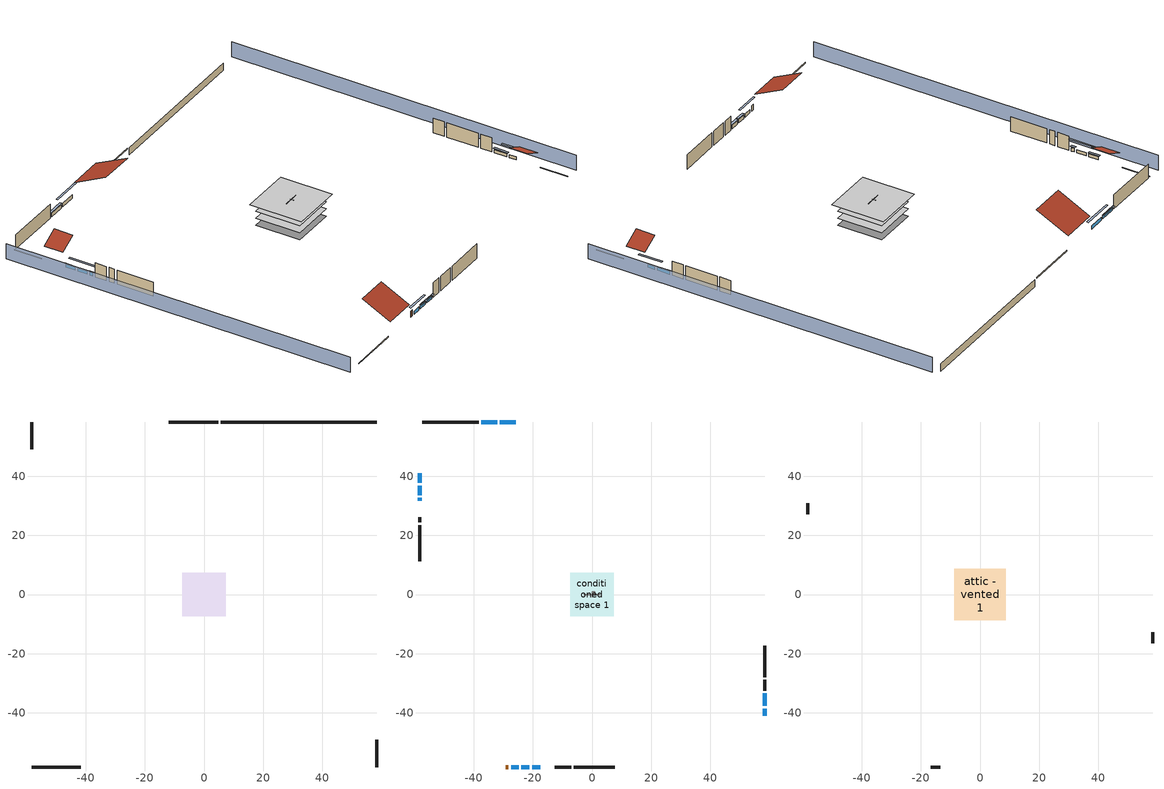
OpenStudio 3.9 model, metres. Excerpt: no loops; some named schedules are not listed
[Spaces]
basement - unconditioned 1
 floor foundation (Slab2 construction): -7.41,-7.41 -7.41,7.41 7.41,7.41 7.41,-7.41 z-2.13
 wall outside (RimJoist1 construction): 4.74,58.28 -11.93,58.28 z0.3:0.61
 wall outside (RimJoist2 construction): 58.28,-58.28 58.28,-49.02 z0.3:0.61
 wall outside (RimJoist3 construction): -58.28,-58.28 -41.61,-58.28 z0.3:0.61
 wall outside (RimJoist4 construction): -58.28,58.28 -58.28,49.02 z0.3:0.61
 wall foundation (FoundationWall1 construction): 58.28,58.28 5.67,58.28 z-2.13:0.3
garage 1
 floor foundation (Slab1 construction): -4.48,-4.48 -4.48,4.48 4.48,4.48 4.48,-4.48 z0
 wall outside (Wall1 construction): 58.28,-32.5 58.28,-28.84 z0.3:5.18
 wall outside (Wall2 construction): -12.56,-58.28 -7.07,-58.28 z0.3:5.18
 wall outside (Wall12 construction): -58.28,26.18 -58.28,24.35 z0.3:5.18
 wall to conditioned space 1 (Wall5 construction Reversed): 2.74,0 -2.74,0 z0.3:5.18
 wall to conditioned space 1 (Wall6 construction Reversed): 0,0.91 0,-0.91 z0.3:5.18
conditioned space 1
 floor to basement - unconditioned 1 (Floor1 construction): -7.41,-7.41 -7.41,7.41 7.41,7.41 7.41,-7.41 z0.3
 floor to garage 1 (Floor2 construction): -4.48,-4.48 -4.48,4.48 4.48,4.48 4.48,-4.48 z0.3
 floor adiabatic (AdiabaticFloorConstruction): -7.41,-7.41 -7.41,7.41 7.41,7.41 7.41,-7.41 z2.74
 wall outside (Wall3 construction): -38.33,58.28 -57.35,58.28 z0.3:5.18
 wall outside (Wall4 construction): 58.28,-27.92 58.28,-17.35 z0.3:5.18
 wall outside (Wall7 construction): -6.14,-58.28 7.67,-58.28 z0.3:5.18
 wall outside (Wall8 construction): -58.28,23.42 -58.28,11.25 z0.3:5.18
 wall outside (AdiabaticWallConstruction): -25.83,58.28 -31.15,58.28 / -32.08,58.28 -37.4,58.28 / -20.2,-58.28 -17.5,-58.28 / -58.28,32.63 -58.28,31.73 z0.3:1.49; 58.28,-40.89 58.28,-38.53 z0.3:1.34; 58.28,-37.61 58.28,-33.43 / -58.28,36.76 -58.28,33.56 / -58.28,40.89 -58.28,37.69 z0.3:1.4; -27.35,-58.28 -24.78,-58.28 z0.3:1.43; -23.85,-58.28 -21.13,-58.28 z0.3:1.52
 wall outside (AdiabaticWallConstruction 1): -29.2,-58.28 -28.28,-58.28 z0.3:2.34
 window (WindowConstruction): -25.83,58.28 -31.15,58.28 z0.3:1.49
 window (WindowConstruction 1): -32.08,58.28 -37.4,58.28 z0.3:1.49
 window (WindowConstruction 2): 58.28,-40.89 58.28,-38.53 z0.3:1.34
 window (WindowConstruction 3): 58.28,-37.61 58.28,-33.43 z0.3:1.4
 window (WindowConstruction 4): -27.35,-58.28 -24.78,-58.28 z0.3:1.43
 window (WindowConstruction 5): -23.85,-58.28 -21.13,-58.28 z0.3:1.52
 window (WindowConstruction 6): -20.2,-58.28 -17.5,-58.28 z0.3:1.49
 window (WindowConstruction 7): -58.28,36.76 -58.28,33.56 z0.3:1.4
 window (WindowConstruction 8): -58.28,32.63 -58.28,31.73 z0.3:1.49
 window (WindowConstruction 9): -58.28,40.89 -58.28,37.69 z0.3:1.4
 door (Door): -29.2,-58.28 -28.28,-58.28 z0.3:2.34
 ceiling adiabatic (AdiabaticFloorConstruction): 7.41,-7.41 7.41,7.41 -7.41,7.41 -7.41,-7.41 z2.74
air source heat pump airloop ret air space
 floor adiabatic (AdiabaticConst): 0,0 0,1 1,1 1,0 z0
 wall adiabatic (AdiabaticConst): 0,1 0,0 1,0 1,1 0,1 z0:1
 ceiling adiabatic (AdiabaticConst): 1,0 1,1 0,1 0,0 z1
attic - vented 1
 floor to conditioned space 1 (Floor3 construction Reversed): -8.66,-8.66 -8.66,8.66 8.66,8.66 8.66,-8.66 z5.18
 wall outside (Wall9 construction): 58.28,-16.42 58.28,-12.72 z0.3:5.18
 wall outside (Wall10 construction): -58.28,30.81 -58.28,27.11 z0.3:5.18
 wall outside (Wall11 construction): -16.57,-58.28 -13.48,-58.28 z0.3:5.18
 roof outside (Roof1 construction): -24.9,58.28,5.18 -24.9,47.51,10.57 -12.86,47.51,10.57 -12.86,58.28,5.18
 roof outside (Roof2 construction): 58.28,-41.82,5.18 52.68,-41.82,7.98 52.68,-48.09,7.98 58.28,-48.09,5.18
 roof outside (Roof3 construction): -58.28,41.82,5.18 -52.68,41.82,7.98 -52.68,48.09,7.98 -58.28,48.09,5.18
 roof outside (Roof4 construction): -30.12,-58.28,5.18 -30.12,-48.84,9.9 -40.68,-48.84,9.9 -40.68,-58.28,5.18
shading: -62.85,58.28 -62.85,-58.28 / 62.85,-58.28 62.85,58.28 z0:5.18; -33.9,58.28 -23.09,58.28 -23.09,58.89 -33.9,58.89 z4.24; -37.71,58.28 -31.78,58.28 -31.78,58.89 -37.71,58.89 z1.8; 58.28,-35.79 58.28,-43.64 58.89,-43.64 58.89,-35.79 z4.08; 58.28,-33.13 58.28,-37.91 58.89,-37.91 58.89,-33.13 z1.71; -22.04,-58.28 -30.1,-58.28 -30.1,-58.89 -22.04,-58.89 z4.18; -20.83,-58.28 -24.16,-58.28 -24.16,-58.89 -20.83,-58.89 z1.83; -17.19,-58.28 -20.51,-58.28 -20.51,-58.89 -17.19,-58.89 z1.8; -58.28,30.82 -58.28,39.51 -58.89,39.51 -58.89,30.82 z4.15; -58.28,31.43 -58.28,32.94 -58.89,32.94 -58.89,31.43 z1.8; -58.28,37.39 -58.28,41.2 -58.89,41.2 -58.89,37.39 z1.71
[Site]
Portland Intl Arpt_OR: Latitude {deg}=45.59; Longitude {deg}=-122.6; Time Zone {hr}=-8; Elevation {m}=33; Terrain=Suburbs; Keep Site Location Information=Yes
[Site:GroundTemperature:Shallow]
10.2558, 8.96328, 8.85977, 9.47314, 11.9355, 14.3863, 16.5111, 17.8571, 17.9714, 16.8767, 14.8061, 12.4304
[Site:WaterMainsTemperature]
Calculation Method=Schedule; Temperature Schedule=mains temperature schedule
[Building]
Building 1
[Material] Roughness=Rough
Name | Thickness {m} | Conductivity {W/m-K} | Density {kg/m3} | Specific Heat {J/kg-K} | Thermal Absorptance | Solar Absorptance | Visible Absorptance
asphalt or fiberglass shingles | 0.00635 | 0.162714 | 1121.4 | 1465.45 | 0.9 | 0.85 | 0.85
roof rigid ins | 0.00281632 | 0.029427 | 32.04 | 1214.23 | 0.9 | 0.7 | 0.7
osb sheathing 0.5 in. | 0.0127 | 0.115458 | 512.64 | 1214.23 | 0.9 | 0.6 | 0.6
wood siding | 0.0254 | 0.102417 | 544.68 | 1172.36 | 0.9 | 0.85 | 0.85
osb sheathing 0.5 in. 1 | 0.0127 | 0.115458 | 512.64 | 1214.23 | 0.9 | 0.7 | 0.7
wall stud and cavity | 0.1397 | 0.727959 | 139.0536 | 1170.24 | 0.9 | 0.6 | 0.6
wall stud and cavity 1 | 0.1397 | 0.550994 | 139.0536 | 1170.24 | 0.9 | 0.7 | 0.7
gypsum board | 0.0127 | 0.160291 | 801 | 837.4 | 0.9 | 0.6 | 0.6
osb sheathing 0.5 in. 2; osb sheathing 0.5 in. 3 | 0.0127 | 0.115458 | 512.64 | 1214.23
wall stud and cavity 2 | 0.1397 | 0.335416 | 139.0536 | 1170.24 | 0.9 | 0.7 | 0.7
rim joist stud and cavity | 0.0508 | 0.178688 | 50.32683 | 1063.81 | 0.9 | 0.6 | 0.6
floor stud and cavity | 0.1397 | 0.923637 | 92.3553 | 1139.71 | 0.9 | 0.7 | 0.7
osb sheathing 0.75 in. | 0.01905 | 0.115458 | 512.64 | 1214.23 | 0.9 | 0.7 | 0.7
floor covering | 0.0127 | 0.0433444 | 54.468 | 1339.84 | 0.9 | 0.6 | 0.6
ceiling loosefill ins | 0.0846667 | 0.0480833 | 16.02 | 1046.75 | 0.9 | 0.7 | 0.7
ceiling stud and cavity | 0.1397 | 0.0920385 | 65.682 | 1177.47 | 0.9 | 0.7 | 0.7
concrete 4.0 in. | 0.1016 | 1.803125 | 2242.8 | 837.4 | 0.9 | 0.7 | 0.7
concrete 8.0 in. | 0.2032 | 1.803125 | 2242.8 | 837.4 | 0.9 | 0.7 | 0.7
wood siding 1; wood siding 2 | 0.0254 | 0.102417 | 544.68 | 1172.36
wall rigid ins; floor rigid ins | 0.512978 | 0.029427 | 32.04 | 1214.23 | 0.9 | 0.7 | 0.7
wall stud and cavity 3 | 0.0889 | 0.380278 | 52.3479 | 1209.89 | 0.9 | 0.7 | 0.7
door material | 0.04445 | 0.0612267 | 512.64 | 1214.23 | 0.9 | 0.7 | 0.7
floor stud and cavity 1 | 0.1397 | 1.75129 | 37.0049 | 1207.88 | 0.9 | 0.7 | 0.7
wall stud and cavity 4 | 0.0889 | 0.391764 | 83.0341 | 1211.67 | 0.9 | 0.7 | 0.7
furniture material conditioned space 1; furniture material garage 1; furniture material basement - unconditioned 1 | 0.1524 | 0.115458 | 640.8 | 1214.23 | 0.9 | 0.6 | 0.6
[Construction]
Roof1 construction; Roof2 construction; Roof3 construction; Roof4 construction: asphalt or fiberglass shingles, roof rigid ins, osb sheathing 0.5 in.
Wall1 construction; Wall2 construction: wood siding, osb sheathing 0.5 in. 1, wall stud and cavity
Wall3 construction; Wall4 construction: wood siding, osb sheathing 0.5 in. 1, wall stud and cavity 1, gypsum board
Wall5 construction Reversed: gypsum board, wall stud and cavity 2, osb sheathing 0.5 in. 2
Wall6 construction Reversed: gypsum board, wall stud and cavity 2, osb sheathing 0.5 in. 3
Wall7 construction; Wall8 construction: wood siding, osb sheathing 0.5 in. 3, wall stud and cavity 1, gypsum board
Wall9 construction; Wall10 construction; Wall11 construction; Wall12 construction: wood siding, osb sheathing 0.5 in. 3, wall stud and cavity
RimJoist1 construction; RimJoist2 construction; RimJoist3 construction; RimJoist4 construction: wood siding, rim joist stud and cavity
Floor1 construction; Floor2 construction: floor stud and cavity, osb sheathing 0.75 in., floor covering
Floor3 construction Reversed: gypsum board, ceiling stud and cavity, ceiling loosefill ins
Slab1 construction; Slab2 construction: concrete 4.0 in.
FoundationWall1 construction: concrete 8.0 in.
WindowConstruction; WindowConstruction 1; WindowConstruction 2; WindowConstruction 3; WindowConstruction 4; WindowConstruction 5; WindowConstruction 6; WindowConstruction 7; WindowConstruction 8; WindowConstruction 9: WindowMaterial
AdiabaticWallConstruction: wood siding 1, wall rigid ins, wall stud and cavity 3, gypsum board
Door: door material
AdiabaticWallConstruction 1: wood siding 2, wall rigid ins, wall stud and cavity 3, gypsum board
AdiabaticFloorConstruction: floor stud and cavity 1, floor rigid ins, osb sheathing 0.75 in., floor covering
PartitionWallConstruction: gypsum board, wall stud and cavity 4, gypsum board
furniture construction conditioned space 1: furniture material conditioned space 1
furniture construction garage 1: furniture material garage 1
furniture construction basement - unconditioned 1: furniture material basement - unconditioned 1
AdiabaticConst: Adiabatic
[WindowMaterial:SimpleGlazingSystem]
WindowMaterial: U-Factor {W/m2-K}=4.76952; Solar Heat Gain Coefficient=0.63
[Material:NoMass]
Adiabatic: Roughness=Rough; Thermal Resistance {m2-K/W}=176.1
[ThermalZone] Multiplier=1; Use Ideal Air Loads=No
Name | Volume {m3} | Thermostat
conditioned space | 1265.65 | conditioned space temperature setpoint
attic - vented | 386.638
garage | 195.726
basement - unconditioned | 534.962
air source heat pump airloop ret air zone | 1
[Sizing:Zone] Zone Cooling Design Supply Air Temperature Input Method=SupplyAirTemperature; Zone Cooling Design Supply Air Temperature {C}=14; Zone Cooling Design Supply Air Temperature Difference {deltaC}=11.11; Zone Heating Design Supply Air Temperature Input Method=SupplyAirTemperature; Zone Heating Design Supply Air Temperature {C}=40; Zone Heating Design Supply Air Temperature Difference {deltaC}=11.11; Zone Cooling Design Supply Air Humidity Ratio {kg-H2O/kg-air}=0.0085; Zone Heating Design Supply Air Humidity Ratio {kg-H2O/kg-air}=0.008; Cooling Design Air Flow Method=DesignDay; Heating Design Air Flow Method=DesignDay; Account for Dedicated Outdoor Air System=No; Dedicated Outdoor Air System Control Strategy=NeutralSupplyAir; Dedicated Outdoor Air Low Setpoint Temperature for Design {C}=autosize; Dedicated Outdoor Air High Setpoint Temperature for Design {C}=autosize; Zone Load Sizing Method=Sensible Load Only No Latent Load; Zone Latent Cooling Design Supply Air Humidity Ratio Input Method=HumidityRatioDifference; Zone Cooling Design Supply Air Humidity Ratio Difference {kgWater/kgDryAir}=0.005; Zone Latent Heating Design Supply Air Humidity Ratio Input Method=HumidityRatioDifference; Zone Humidification Design Supply Air Humidity Ratio Difference {kgWater/kgDryAir}=0.005; Sizing Option=Coincident
attic - vented; garage; basement - unconditioned; air source heat pump airloop ret air zone
[Space]
Name | Thermal Zone | Volume {m3}
conditioned space 1 | conditioned space | 1265.65
attic - vented 1 | attic - vented | 386.638
garage 1 | garage | 195.726
basement - unconditioned 1 | basement - unconditioned | 534.962
air source heat pump airloop ret air space | air source heat pump airloop ret air zone
[ThermostatSetpoint:DualSetpoint]
conditioned space temperature setpoint: Heating Setpoint Temperature Schedule=heating setpoint; Cooling Setpoint Temperature Schedule=cooling setpoint; Temperature Difference Between Cutout And Setpoint {deltaC}=0
[Foundation:Kiva] Wall Depth Below Slab {m}=0.2032
Name | Initial Indoor Air Temperature {C} | Wall Height Above Grade {m}
Foundation Kiva 1 | 13.4258 | 0.1016
Foundation Kiva 2 | 9.52053 | 0.3048
[Foundation:Kiva:Settings]
Soil Conductivity {W/m-K}=0.8655; Soil Density {kg/m3}=1842.3; Soil Specific Heat {J/kg-K}=418.7; Ground Solar Absorptivity=0.9; Ground Thermal Absorptivity=0.9; Ground Surface Roughness {m}=0.03; Far-Field Width {m}=40; Deep-Ground Boundary Condition=ZeroFlux; Deep-Ground Depth {m}=40; Minimum Cell Dimension {m}=0.2; Maximum Cell Growth Coefficient=3; Simulation Timestep=Timestep
[SurfaceProperty:ExposedFoundationPerimeter] Exposed Perimeter Calculation Method=TotalExposedPerimeter
Name | Total Exposed Perimeter {m}
Slab1 | 21.9456
Slab2 | 52.60848
[SurfaceProperty:IncidentSolarMultiplier] Incident Solar Multiplier=1; Incident Solar Multiplier Schedule=trans schedule winter=0.85 summer=0.7
Window1; Window2; Window3; Window4; Window5; Window6; Window7; Window8; Window9; Window10
[InternalMass:Definition] Design Level Calculation Method=SurfaceArea
Name | Construction | Surface Area {m2}
partition wall mass | PartitionWallConstruction | 519.049
furniture mass conditioned space 1 | furniture construction conditioned space 1 | 207.62
furniture mass garage 1 | furniture construction garage 1 | 8.02682
furniture mass basement - unconditioned 1 | furniture construction basement - unconditioned 1 | 87.75621
[InternalMass] Multiplier=1
Name | Internal Mass Definition | Space or SpaceType
partition wall mass | partition wall mass | conditioned space 1
furniture mass conditioned space 1 | furniture mass conditioned space 1 | conditioned space 1
furniture mass garage 1 | furniture mass garage 1 | garage 1
furniture mass basement - unconditioned 1 | furniture mass basement - unconditioned 1 | basement - unconditioned 1
[EnergyManagementSystem:Sensor]
Name | Output Variable or Output Meter Index Key | Output Variable or Output Meter
water_heater_amb_temp | basement - unconditioned | Zone Mean Air Temperature
water_heater_amb_rh | basement - unconditioned | Zone Air Relative Humidity
water_heater_T_set | water heater setpoint | Schedule Value
out_pb_s |  | Site Outdoor Air Barometric Pressure
out_wt_s |  | Site Outdoor Air Humidity Ratio
site_vw_s |  | Site Wind Speed
cool_season | cooling season schedule | Schedule Value
air_source_heat_pump_airloop_AH_MFR_s | Node 7 | System Node Mass Flow Rate
air_source_heat_pump_airloop_AH_VFR_s | Node 7 | System Node Current Density Volume Flow Rate
air_source_heat_pump_airloop_AH_Tout_s | Node 7 | System Node Temperature
air_source_heat_pump_airloop_AH_Wout_s | Node 7 | System Node Humidity Ratio
air_source_heat_pump_airloop_RA_T_s | Node 10 | System Node Temperature
air_source_heat_pump_airloop_Ra_W_s | Node 10 | System Node Humidity Ratio
air_source_heat_pump_airloop_0_DZ_T_s | basement - unconditioned | Zone Air Temperature
air_source_heat_pump_airloop_0_DZ_W_s | basement - unconditioned | Zone Mean Air Humidity Ratio
natural_vent_s | natural vent schedule | Schedule Value
htg_sp_s | heating setpoint | Schedule Value
clg_sp_s | cooling setpoint | Schedule Value
mech_vent_range_fan_0_sch_s | mech vent range fan 0 schedule | Schedule Value
mech_vent_bath_fan_0_sch_s | mech vent bath fan 0 schedule | Schedule Value
clothes_dryer_exhaust_0_sch_s | clothes_dryer | Schedule Value
htg_load_cond |  | Heating:EnergyTransfer:Zone:CONDITIONED SPACE
clg_load_cond |  | Cooling:EnergyTransfer:Zone:CONDITIONED SPACE
htg_load_duct |  | Heating:EnergyTransfer:Zone:AIR SOURCE HEAT PUMP AIRLOOP RET AIR ZONE
clg_load_duct |  | Cooling:EnergyTransfer:Zone:AIR SOURCE HEAT PUMP AIRLOOP RET AIR ZONE
s_conv | Floor1 | Surface Inside Face Convection Heat Gain Energy
s_ig | Floor1 | Surface Inside Face Internal Gains Radiation Heat Gain Energy
s_sol | Floor1 | Surface Inside Face Solar Radiation Heat Gain Energy
s_lgt | Floor1 | Surface Inside Face Lights Radiation Heat Gain Energy
s_surf | Floor1 | Surface Inside Face Net Surface Thermal Radiation Heat Gain Energy
s_conv_1 | Floor2 | Surface Inside Face Convection Heat Gain Energy
s_ig_1 | Floor2 | Surface Inside Face Internal Gains Radiation Heat Gain Energy
s_sol_1 | Floor2 | Surface Inside Face Solar Radiation Heat Gain Energy
s_lgt_1 | Floor2 | Surface Inside Face Lights Radiation Heat Gain Energy
[ElectricEquipment:Definition] Design Level Calculation Method=EquipmentLevel
Name | Design Level {W} | Fraction Latent | Fraction Radiant | Fraction Lost
ceiling fan | 17.4693 | 0 | 0.558 | 0
clothes washer | 165.915 | 0.03 | 0.162 | 0.7
clothes dryer | 4072.78 | 0.015 | 0.081 | 0.85
dishwasher | 581.612 | 0.3 | 0.18 | 0.4
fridge | 49.4292 | 0 | 0.6 | 0
cooking range | 97.0423 | 0.16 | 0.384 | 0.2
misc tv | 1100.16 | 0 | 0.6 | 0
misc plug loads | 891.859 | 0.021 | 0.558 | 0.049
whole house fan; mech vent house fan | 0 | 0 | 0 | 1
mech vent house fan cfis | 0 | 0 | 0 | 0
mech vent range fan 0; mech vent bath fan 0 | 30 | 0 | 0 | 1
[ElectricEquipment] Space or SpaceType=conditioned space 1
Name | Electric Equipment Definition | Schedule
ceiling fan | ceiling fan | ceiling_fan
clothes washer | clothes washer | clothes_washer
clothes dryer | clothes dryer | clothes_dryer
dishwasher | dishwasher | dishwasher
fridge | fridge | fridge schedule
cooking range | cooking range | cooking_range
misc tv | misc tv | plug_loads_tv
misc plug loads | misc plug loads | plug_loads_other
whole house fan | whole house fan | Always On Discrete
mech vent house fan | mech vent house fan | mech vent house fan schedule
mech vent house fan cfis | mech vent house fan cfis | mech vent house fan cfis schedule
mech vent range fan 0 | mech vent range fan 0 | mech vent range fan 0 schedule
mech vent bath fan 0 | mech vent bath fan 0 | mech vent bath fan 0 schedule
[OtherEquipment:Definition] Design Level Calculation Method=EquipmentLevel
Name | Design Level {W} | Fraction Latent | Fraction Radiant | Fraction Lost
water heater sens; air source heat pump airloop_0 SupSensLkToCond; air source heat pump airloop_0 SupCondToLv; air source heat pump airloop_0 RetCondToRP; air source heat pump airloop_0 RetSensLkToRP; air source heat pump airloop_0 SupCondToDZ; air source heat pump airloop_0 RetCondToDZ; air source heat pump airloop_0 SupSensLkToDZ; mech vent house fan sensible load | 0 | 0 | 0 | 0
water heater lat; air source heat pump airloop_0 SupLatLkToCond; air source heat pump airloop_0 RetLatLkToRP; air source heat pump airloop_0 SupLatLkToDZ; mech vent house fan latent load | 0 | 1 | 0 | 0
water heater energy adjustment1 | 0.01 | 0 | 0 | 1
clothes dryer 2 | 0 | 0.015 | 0.081 | 0.85
cooking range 2 | 2844.03 | 0.16 | 0.384 | 0.2
general water use sensible | -207.293 | 0 | 0.6 | 0
general water use latent | 210.334 | 1 | 0 | 0
[OtherEquipment]
Name | Other Equipment Definition | Space or SpaceType | Schedule | Fuel Type
water heater sens | water heater sens | basement - unconditioned 1 | Always On Discrete
water heater lat | water heater lat | basement - unconditioned 1 | Always On Discrete
water heater energy adjustment1 | water heater energy adjustment1 | basement - unconditioned 1 | Always On Discrete | Electricity
clothes dryer 1 | clothes dryer 2 | conditioned space 1 | clothes_dryer | Electricity
cooking range 1 | cooking range 2 | conditioned space 1 | cooking_range | NaturalGas
general water use sensible | general water use sensible | conditioned space 1 | general water use schedule
general water use latent | general water use latent | conditioned space 1 | general water use schedule
air source heat pump airloop_0 SupSensLkToCond | air source heat pump airloop_0 SupSensLkToCond | conditioned space 1 | Always On Discrete
air source heat pump airloop_0 SupLatLkToCond | air source heat pump airloop_0 SupLatLkToCond | conditioned space 1 | Always On Discrete
air source heat pump airloop_0 SupCondToLv | air source heat pump airloop_0 SupCondToLv | conditioned space 1 | Always On Discrete
air source heat pump airloop_0 RetCondToRP | air source heat pump airloop_0 RetCondToRP | air source heat pump airloop ret air space | Always On Discrete
air source heat pump airloop_0 RetSensLkToRP | air source heat pump airloop_0 RetSensLkToRP | air source heat pump airloop ret air space | Always On Discrete
air source heat pump airloop_0 RetLatLkToRP | air source heat pump airloop_0 RetLatLkToRP | air source heat pump airloop ret air space | Always On Discrete
air source heat pump airloop_0 SupCondToDZ | air source heat pump airloop_0 SupCondToDZ | basement - unconditioned 1 | Always On Discrete
air source heat pump airloop_0 RetCondToDZ | air source heat pump airloop_0 RetCondToDZ | basement - unconditioned 1 | Always On Discrete
air source heat pump airloop_0 SupSensLkToDZ | air source heat pump airloop_0 SupSensLkToDZ | basement - unconditioned 1 | Always On Discrete
air source heat pump airloop_0 SupLatLkToDZ | air source heat pump airloop_0 SupLatLkToDZ | basement - unconditioned 1 | Always On Discrete
mech vent house fan sensible load | mech vent house fan sensible load | conditioned space 1 | Always On Discrete
mech vent house fan latent load | mech vent house fan latent load | conditioned space 1 | Always On Discrete
[WaterUse:Equipment:Definition]
Name | Peak Flow Rate {m3/s}
clothes washer | 9.42114e-06
dishwasher | 4.74976e-06
[Lights:Definition] Design Level Calculation Method=LightingLevel; Fraction Radiant=0.6; Fraction Visible=0.2; Return Air Fraction=0
Name | Lighting Level {W}
interior lighting | 647.284
garage lighting | 8.35608
[Lights] Fraction Replaceable=1
Name | Lights Definition | Space or SpaceType | Schedule
interior lighting | interior lighting | conditioned space 1 | lighting_interior
garage lighting | garage lighting | garage 1 | lighting_garage
[Exterior:Lights:Definition]
exterior lighting: Design Level {W}=14.5504
[Exterior:Lights]
exterior lighting: Exterior Lights Definition=exterior lighting; Schedule=exterior lighting schedule
[People:Definition]
occupants: Number of People Calculation Method=People; Number of People {people}=11; Fraction Radiant=0.314171; Sensible Heat Fraction=0.56303; Carbon Dioxide Generation Rate {m3/s-W}=0; Enable ASHRAE 55 Comfort Warnings=No; Mean Radiant Temperature Calculation Type=EnclosureAveraged
[People]
occupants: People Definition=occupants; Space or SpaceType=conditioned space 1; Number of People Schedule=occupants; Activity Level Schedule=occupants activity schedule; Multiplier=1
[ZoneMixing] Schedule=Always On Continuous; Design Flow Rate Calculation Method=Flow/Zone; Design Flow Rate {m3/s}=0
Name | Zone or Space | Source Zone or Space
air source heat pump airloop_0 ZoneMixDZToCond mix | conditioned space | basement - unconditioned
air source heat pump airloop_0 ZoneMixCondToDZ mix | basement - unconditioned | conditioned space
whole house fan mix | attic - vented | conditioned space
[SpaceInfiltration:DesignFlowRate] Schedule=Always On Discrete
Name | Space or SpaceType | Design Flow Rate Calculation Method | Design Flow Rate {m3/s} | Air Changes per Hour {1/hr} | Constant Term Coefficient | Temperature Term Coefficient | Velocity Term Coefficient | Velocity Squared Term Coefficient
natural vent flow; whole house fan flow; infil flow | conditioned space 1 | Flow/Space | 0
infil basement - unconditioned 1 | basement - unconditioned 1 | AirChanges/Hour |  | 0.1 | 1 | 0 | 0 | 0
basement_unconditioned 1 duct leakage imbalance infil flow | basement - unconditioned 1 | Flow/Space | 0
[SpaceInfiltration:EffectiveLeakageArea] Schedule=Always On Discrete
Name | Space or SpaceType | Effective Air Leakage Area {cm2} | Stack Coefficient | Wind Coefficient
infil garage 1 | garage 1 | 122.327 | 0.000129147 | 4.64657e-05
infil attic - vented 1 | attic - vented 1 | 9987.63 | 0.000269167 | 4.70881e-05
